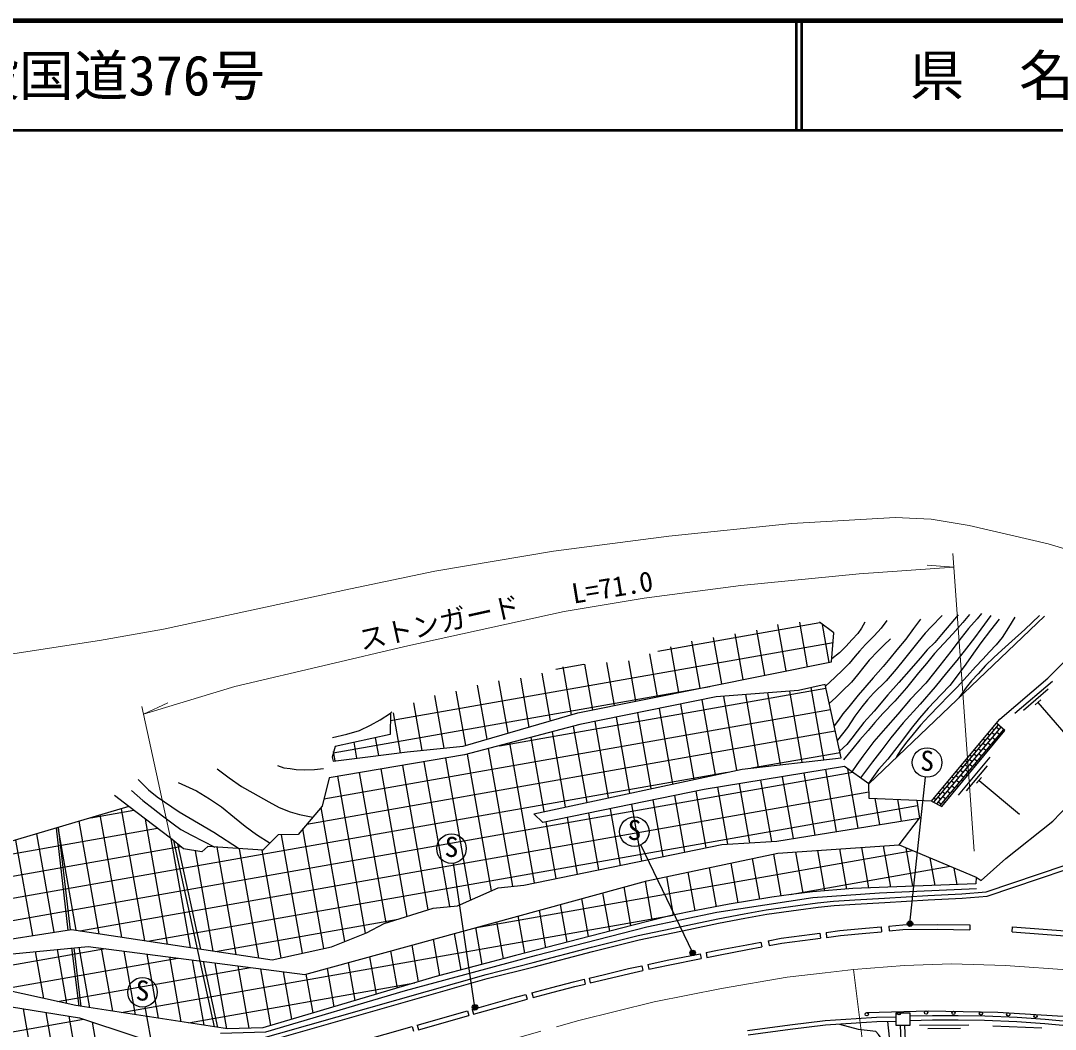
# Model space of a CAD drawing. Units: millimetres at full size, sheet at 1:1000; details may follow other scales. Extents: x 40000 to 680000, y 20000 to 380000.
# Drawn here: x 226896 to 321436, y 287856 to 380000 of the extents above; entities that cross this region are included whole.
import ezdxf
from ezdxf.enums import TextEntityAlignment as Align

# ---------------------------------------------------------------- set-up
doc = ezdxf.new("R2010")
doc.units = ezdxf.units.MM
doc.header["$LTSCALE"] = 1000
doc.linetypes.add('CHAIN', pattern=[18.5, 12, -1.5, 3.5, -1.5])
for name, color, linetype, lineweight in [('M-BGD', 7, 'Continuous', 25), ('M-BGD-EXST', 7, 'Continuous', 25), ('M-BMK', 2, 'CHAIN', 13), ('M-STR-HTXT', 7, 'Continuous', 13), ('M-TTL', 2, 'Continuous', 140), ('M-TTL-LINE', 7, 'Continuous', 50)]:
    doc.layers.add(name, color=color, linetype=linetype, lineweight=lineweight)
doc.layers.add('M-TTL-TXT', color=7, linetype='Continuous')
doc.styles.add('ＭＳ ゴシック', font='')
doc.styles.get('ＭＳ ゴシック').set_extended_font_data('MS Gothic')

msp = doc.modelspace()

# ---------------------------------------------------------------- hatches: boundary and pattern name
at = {"layer": 'M-BGD-EXST'}
for points in [[(308377, 297632, -1), (307938, 297393, -0.41421), (308038, 297732, -0.41421)], [(288523, 294952, -1), (288084, 294713, -0.41421), (288184, 295052, -0.41421)], [(268627, 289988, -1), (268188, 289749, -0.41421), (268288, 290088, -0.41421)]]:
    msp.add_hatch(color=256, dxfattribs=at).paths.add_polyline_path(points)

# ---------------------------------------------------------------- linework, layer by layer
at = {"layer": 'M-BGD'}
for p, q in [((304397, 310283), (320442, 325584)), ((285126, 322410), (299920, 325018)), ((294879, 320194), (294152, 324317)), ((296840, 320590), (296092, 324828)), ((298801, 320985), (298082, 325062)), ((300762, 321380), (300151, 324846)), ((290956, 319404), (290209, 323640)), ((292918, 319799), (292178, 323996)), ((260682, 316069), (301126, 323200)), ((287034, 318613), (286297, 322795)), ((288995, 319009), (288236, 323316)), ((283112, 317823), (282458, 321532)), ((285073, 318218), (284377, 322163)), ((275793, 320764), (278343, 321214)), ((277237, 316588), (276465, 320966)), ((279189, 317032), (278451, 321222)), ((281151, 317427), (280456, 321369)), ((271440, 314914), (270597, 319695)), ((273372, 315472), (272585, 319934)), ((275304, 316030), (274536, 320386)), ((321168, 319634), (317751, 316706)), ((255464, 313118), (289855, 319182)), ((267575, 313798), (266701, 318752)), ((269507, 314356), (268639, 319280)), ((270636, 313762), (300472, 319023)), ((298308, 312263), (297164, 318749)), ((300299, 312491), (299138, 319075)), ((320794, 318918), (318516, 316966)), ((263594, 313339), (262829, 317676)), ((265588, 313547), (264738, 318366)), ((290388, 311112), (289180, 317961)), ((292344, 311532), (291156, 318272)), ((294327, 311807), (293159, 318431)), ((296317, 312035), (295162, 318590)), ((320116, 317942), (319584, 317486)), ((319850, 317714), (323827, 313073)), ((254608, 308905), (300903, 317068)), ((261602, 313119), (260956, 316780)), ((284518, 309849), (283297, 316770)), ((286474, 310270), (285258, 317167)), ((288431, 310691), (287219, 317564)), ((280605, 309007), (279376, 315976)), ((282561, 309428), (281336, 316373)), ((310113, 308700), (316037, 315804)), ((316832, 315141), (316058, 315827)), ((253054, 306600), (301333, 315113)), ((276691, 308165), (275480, 315036)), ((278648, 308586), (277421, 315546)), ((310321, 308593), (316249, 315658)), ((310613, 308443), (316488, 315445)), ((310904, 308292), (316728, 315233)), ((311056, 308214), (316832, 315141)), ((315446, 314701), (315253, 314863)), ((315897, 314740), (315652, 314946)), ((315858, 315191), (315663, 315355)), ((316309, 315231), (316063, 315436)), ((316348, 314780), (316103, 314986)), ((316661, 314935), (316554, 315025)), ((257627, 312626), (257371, 314077)), ((259614, 312874), (259329, 314491)), ((273853, 301224), (271598, 314015)), ((274735, 307744), (273539, 314525)), ((314624, 313721), (314433, 313880)), ((315074, 313760), (314829, 313966)), ((315035, 314211), (314843, 314372)), ((315486, 314250), (315241, 314456)), ((315525, 313799), (315280, 314005)), ((315937, 314290), (315691, 314495)), ((315841, 313952), (315731, 314045)), ((316251, 314444), (316142, 314535)), ((255640, 312376), (255491, 313221)), ((269917, 300511), (267716, 312995)), ((271876, 300921), (269657, 313505)), ((293675, 311732), (301764, 313158)), ((314252, 312779), (314007, 312985)), ((314212, 313230), (314023, 313389)), ((314663, 313270), (314418, 313475)), ((314702, 312819), (314457, 313025)), ((315114, 313309), (314869, 313515)), ((315021, 312969), (314908, 313064)), ((315431, 313461), (315320, 313554)), ((266111, 299061), (263776, 312305)), ((268034, 299672), (265748, 312638)), ((315454, 312708), (312572, 309252)), ((313429, 311799), (313184, 312005)), ((313389, 312250), (313203, 312406)), ((313840, 312289), (313595, 312495)), ((313801, 312740), (313613, 312897)), ((313880, 311838), (313635, 312044)), ((314291, 312329), (314046, 312534)), ((314201, 311986), (314085, 312083)), ((314611, 312478), (314497, 312574)), ((218432, 298465), (291440, 311338)), ((218819, 296502), (302924, 311332)), ((260281, 297573), (257860, 311304)), ((262206, 298172), (259832, 311638)), ((264132, 298772), (261804, 311971)), ((299483, 305599), (298486, 311255)), ((301457, 305919), (300460, 311578)), ((303432, 306240), (302478, 311650)), ((312567, 311269), (312384, 311423)), ((313017, 311309), (312772, 311514)), ((312978, 311759), (312794, 311914)), ((313057, 310858), (312812, 311063)), ((313468, 311348), (313223, 311554)), ((313381, 311003), (313263, 311103)), ((315204, 311939), (313283, 309635)), ((313791, 311495), (313674, 311593)), ((258416, 296636), (255888, 310971)), ((293516, 304886), (292564, 310285)), ((295526, 305005), (294538, 310609)), ((297509, 305279), (296512, 310932)), ((311744, 310289), (311564, 310440)), ((312195, 310328), (311950, 310534)), ((312155, 310779), (311974, 310931)), ((312606, 310818), (312361, 311024)), ((312646, 310368), (312400, 310573)), ((312562, 310020), (312440, 310122)), ((312972, 310512), (312851, 310613)), ((314698, 310864), (314249, 310327)), ((314474, 310595), (318178, 307506)), ((232311, 296850), (304407, 309563)), ((236783, 308213), (235465, 309215)), ((287573, 304038), (286661, 309209)), ((289533, 304439), (288622, 309610)), ((291506, 304767), (290590, 309962)), ((310921, 309308), (310744, 309457)), ((311372, 309348), (311127, 309553)), ((311333, 309798), (311154, 309948)), ((311783, 309838), (311538, 310043)), ((311823, 309387), (311578, 309593)), ((312234, 309877), (311989, 310083)), ((312152, 309529), (312028, 309632)), ((238505, 295911), (308848, 308315)), ((283653, 303234), (282741, 308407)), ((285613, 303636), (284701, 308808)), ((305406, 306560), (304989, 308928)), ((307381, 306880), (307036, 308837)), ((310113, 308700), (308776, 308760)), ((308776, 308760), (309037, 307148)), ((310113, 308700), (311056, 308214)), ((310510, 308818), (310334, 308965)), ((310961, 308857), (310715, 309063)), ((311000, 308406), (310755, 308612)), ((311411, 308897), (311166, 309102)), ((311332, 308546), (311206, 308652)), ((311742, 309037), (311617, 309142)), ((233298, 307179), (237230, 307872)), ((236141, 296270), (234172, 307438)), ((238227, 295953), (236101, 308010)), ((256519, 295873), (254358, 308131)), ((279733, 302430), (278821, 307604)), ((281693, 302832), (280781, 308005)), ((234054, 296586), (232242, 306865)), ((240314, 295637), (238300, 307057)), ((275813, 301626), (274901, 306802)), ((277773, 302028), (276861, 307203)), ((307166, 304704), (309037, 307148)), ((222189, 303189), (239397, 306223)), ((229969, 296722), (228382, 305720)), ((230135, 306240), (231210, 296916)), ((231968, 296902), (230312, 306292)), ((230330, 306298), (231408, 296947)), ((252647, 294801), (250736, 305635)), ((254602, 295230), (252675, 306156)), ((219470, 300679), (241506, 304564)), ((227992, 296412), (226452, 305147)), ((242401, 295321), (240647, 305268)), ((240852, 305100), (244571, 288084)), ((241226, 304794), (243327, 295180)), ((246574, 294688), (244845, 304492)), ((304396, 300769), (303744, 304468)), ((306413, 300848), (305751, 304606)), ((308430, 300927), (307812, 304432)), ((244487, 295005), (242872, 304166)), ((248661, 294372), (246901, 304352)), ((250691, 294372), (248957, 304211)), ((268390, 297119), (308418, 304177)), ((296399, 300053), (295727, 303864)), ((298386, 300305), (297725, 304051)), ((300383, 300498), (299732, 304190)), ((302384, 300666), (301738, 304329)), ((310447, 301006), (310006, 303509)), ((290482, 299058), (289852, 302634)), ((292451, 299410), (291810, 303044)), ((294423, 299742), (293769, 303454)), ((297211, 300170), (311818, 302746)), ((312464, 301085), (312200, 302585)), ((286555, 298293), (285935, 301813)), ((288516, 298692), (287893, 302223)), ((282664, 297326), (282040, 300864)), ((284609, 297817), (283977, 301396)), ((278780, 296319), (278166, 299801)), ((280722, 296822), (280103, 300333)), ((276838, 295815), (276229, 299270)), ((236068, 289389), (286516, 298285)), ((244698, 294973), (261376, 297913)), ((272954, 294808), (272355, 298207)), ((274896, 295312), (274292, 298738)), ((269073, 293783), (268480, 297144)), ((271013, 294298), (270417, 297676)), ((305515, 297219), (305559, 296771)), ((306217, 297287), (306261, 296839)), ((313636, 297395), (313629, 296945)), ((317488, 296767), (317523, 297215)), ((317523, 297215), (322741, 296816)), ((265193, 292753), (264606, 296081)), ((267133, 293268), (266543, 296613)), ((295191, 295945), (295275, 295503)), ((299911, 296626), (299971, 296180)), ((300488, 296704), (300542, 296257)), ((317488, 296767), (322707, 296367)), ((219336, 292532), (234634, 295229)), ((231118, 290205), (230245, 295154)), ((231543, 295284), (232195, 289984)), ((231743, 295303), (232400, 289953)), ((233215, 289827), (232241, 295353)), ((235302, 289507), (234286, 295274)), ((237390, 289186), (236364, 295004)), ((261330, 291626), (260732, 295018)), ((263260, 292196), (262669, 295550)), ((294539, 295821), (294623, 295379)), ((225142, 291524), (241264, 294367)), ((229005, 290671), (228249, 294956)), ((239477, 288866), (238442, 294734)), ((241565, 288545), (240521, 294464)), ((243652, 288225), (242599, 294194)), ((243570, 294067), (244889, 288035)), ((259399, 291057), (258795, 294487)), ((288986, 294760), (289073, 294318)), ((289518, 294864), (289606, 294423)), ((230255, 290395), (247894, 293505)), ((245739, 287904), (244678, 293923)), ((247761, 287955), (246756, 293653)), ((249747, 288208), (248835, 293383)), ((251678, 288778), (250913, 293113)), ((255539, 289917), (254920, 293424)), ((257469, 290487), (256857, 293956)), ((283647, 293666), (283741, 293226)), ((284203, 293785), (284298, 293345)), ((253608, 289348), (252983, 292893)), ((278371, 292421), (278477, 291984)), ((278835, 292533), (278942, 292096)), ((242225, 288444), (262898, 292089)), ((273594, 291188), (273713, 290754)), ((273065, 291043), (273183, 290609)), ((228195, 283745), (227138, 289740)), ((230132, 284277), (229229, 289401)), ((263129, 288246), (267725, 289546)), ((267725, 289546), (267847, 289113)), ((268148, 289666), (268271, 289233)), ((215298, 285727), (232640, 288785)), ((232069, 284809), (231319, 289062)), ((234017, 285278), (233446, 288518)), ((263252, 287813), (267847, 289113)), ((307041, 280223), (306137, 288583)), ((257731, 286720), (262654, 288112)), ((262654, 288112), (262777, 287679)), ((263129, 288246), (263252, 287813)), ((313523, 288223), (309023, 288199)), ((312775, 287919), (309775, 287903)), ((320211, 287965), (315714, 288153))]:
    msp.add_line(p, q, dxfattribs=at)
for points in [[(309121, 325327), (308473, 324483), (307768, 323501), (306969, 322529), (306310, 321743), (305697, 321004), (304806, 319975), (304020, 319073), (303425, 318387), (302571, 317322), (302011, 316669), (301637, 316109), (301229, 315589)], [(311109, 325646), (310092, 324616), (309558, 324043), (308880, 323209), (307654, 321711), (306898, 320746), (305972, 319704), (304838, 318558), (304276, 317969), (303742, 317317), (303128, 316456), (302437, 315425), (301521, 314261)], [(312571, 325731), (311887, 324927), (311048, 323932), (310439, 323195), (309721, 322512), (309091, 321772), (308252, 320832), (307135, 319545), (306132, 318400), (304873, 316917), (303945, 315874), (303322, 315081), (302828, 314452), (302401, 313884), (301733, 313298)], [(313588, 325740), (312985, 325033), (312075, 323992), (311247, 323088), (310408, 322199), (309674, 321289), (308944, 320417), (307831, 319056), (306768, 317835), (305687, 316719), (304930, 315887), (304333, 315164), (303581, 314312), (302929, 313501), (302084, 312488)], [(314687, 325849), (314284, 325347), (313518, 324457), (312837, 323612), (311889, 322379), (310885, 321103), (309608, 319486), (308184, 317972), (307053, 316645), (305912, 315359), (304849, 314139), (304303, 313428), (303836, 312795), (303309, 312044), (302843, 311390)], [(315542, 325650), (314636, 324402), (314046, 323611), (313316, 322670), (312436, 321545), (311503, 320417), (310456, 319132), (309074, 317574), (307543, 315857), (306416, 314475), (305579, 313392), (304743, 312301), (303986, 311323), (303633, 310827)], [(316297, 325327), (315511, 324333), (314639, 323155), (313761, 321928), (313263, 321219), (312477, 320133), (311789, 319278), (310996, 318430), (309804, 317183), (309030, 316279), (308268, 315333), (307396, 314147), (306732, 313337), (306118, 312544), (305276, 311604), (304356, 310312)], [(317729, 325496), (317145, 324549), (316577, 323647), (316038, 322995), (315432, 322344), (314818, 321685), (314157, 320955), (313368, 320105), (312473, 319118), (311707, 318360), (310812, 317434), (309901, 316501), (309127, 315643), (308437, 314816), (307875, 314118), (307390, 313466), (307033, 312958), (306860, 312632)], [(319979, 325667), (318655, 324382), (317461, 323308), (316553, 322504), (315804, 321810), (315063, 321088), (314398, 320340), (313792, 319693), (313282, 319087), (312619, 318124)], [(260690, 316729), (260668, 314774), (255621, 313707), (255354, 312707), (255443, 312352), (258622, 312751), (262224, 313196), (267337, 313729), (277813, 316755), (300991, 321427), (301191, 324071), (299880, 325048)], [(306032, 325211), (305523, 324506), (304887, 323813), (304089, 323003), (303534, 322402), (303140, 321940), (302597, 321281), (302007, 320691), (301278, 319998), (300433, 319201)], [(304020, 325038), (303719, 324506), (303395, 324009), (302874, 323466), (302296, 322842), (301706, 322264), (301013, 321713)], [(314197, 301745), (314665, 301440), (316910, 303474), (321221, 306873), (324701, 310524), (327345, 314567), (328796, 314410), (330397, 310747), (332268, 304754), (335448, 298326), (335954, 306570), (336410, 313051), (335873, 322520), (334775, 324553)], [(316037, 315804), (316375, 316185), (320746, 319931), (325929, 325119)], [(306391, 323535), (305778, 322957), (305246, 322437), (304436, 321593), (303939, 320957), (303372, 320229), (302805, 319570), (301972, 318749), (301370, 318171), (300781, 317622)], [(308776, 308760), (304415, 308954), (304397, 310283), (302183, 311860), (289360, 309761), (274612, 306743), (273794, 307542), (292813, 311633), (301871, 312671), (300398, 319359), (297981, 318814), (290433, 318215), (277991, 315696), (267464, 312928), (255081, 310834), (254442, 308229), (252258, 305666), (250438, 305629), (249031, 304206), (243990, 304551), (243444, 304078), (241788, 304333), (240593, 305313), (236783, 308213), (223295, 304210)], [(255399, 314518), (256711, 314808), (257854, 315166), (258860, 315643), (259746, 316120), (260690, 316729), (260808, 316864)], [(244846, 311653), (245961, 310820), (247077, 310049), (248113, 309458), (249585, 308623), (250516, 308114), (251513, 307715), (252386, 307484), (253602, 307243)], [(250352, 311942), (250936, 311755), (251524, 311673), (252080, 311601), (252859, 311551), (253742, 311583), (254576, 311681)], [(237645, 310669), (238571, 309744), (239365, 309107), (241385, 307725), (243153, 306679), (244551, 305870), (246901, 304352)], [(241284, 310406), (242960, 309627), (244157, 308918), (245249, 308181), (246419, 307219), (247400, 306406), (248451, 305648), (249690, 304872)], [(237027, 309657), (238072, 308772), (238990, 308015), (239854, 307365), (240825, 306640), (241540, 306118), (242500, 305595), (244635, 304507)], [(222962, 295624), (231537, 296968), (249861, 294190), (255303, 295384), (258508, 296674), (260108, 297518), (264598, 298917), (266812, 299128), (270527, 300783), (272868, 301022), (290978, 304736), (295985, 305032), (309037, 307148)], [(226548, 281637), (229649, 282260), (233772, 283112), (237146, 283933), (240951, 284937), (242333, 285284), (245105, 285943), (269424, 292876), (273713, 293956), (279055, 295349), (283330, 296411), (287856, 297373), (290594, 297937), (292990, 298416), (295027, 298758), (297914, 299163), (299716, 299419), (301182, 299567), (303119, 299688), (305823, 299849), (309790, 300078), (312897, 300244), (315129, 300410), (327115, 304457)], [(226624, 281245), (229729, 281868), (233860, 282722), (237245, 283545), (241051, 284550), (242428, 284896), (245206, 285556), (269528, 292489), (273812, 293569), (279153, 294962), (283420, 296021), (287938, 296981), (290674, 297545), (293063, 298023), (295088, 298363), (297970, 298767), (299764, 299022), (301215, 299168), (303144, 299289), (305847, 299450), (309812, 299679), (312922, 299845), (315209, 300015), (327115, 304035)], [(245150, 287489), (249293, 287620), (262059, 291389), (274024, 294619), (284118, 297212), (290519, 298562), (299287, 299911), (305360, 300322), (314242, 300733)], [(300488, 296704), (301758, 296876), (304094, 297080), (305515, 297219)], [(306217, 297287), (307490, 297411), (310641, 297442), (313636, 297395)], [(306261, 296839), (307514, 296961), (310640, 296992), (313629, 296945)], [(295191, 295945), (296380, 296171), (299218, 296532), (299911, 296626)], [(295275, 295503), (296450, 295727), (299276, 296085), (299971, 296180)], [(300542, 296257), (301807, 296429), (304135, 296632), (305559, 296771)], [(289518, 294864), (290573, 295072), (293238, 295574), (294539, 295821)], [(289606, 294423), (290658, 294631), (293322, 295132), (294623, 295379)], [(284203, 293785), (285963, 294163), (288986, 294760)], [(284298, 293345), (286054, 293723), (289073, 294318)], [(278835, 292533), (280247, 292876), (282443, 293407), (283647, 293666)], [(278942, 292096), (280353, 292439), (282543, 292968), (283741, 293226)], [(273594, 291188), (275422, 291688), (277422, 292191), (278371, 292421)], [(273713, 290754), (275537, 291253), (277530, 291754), (278477, 291984)], [(268148, 289666), (271766, 290689), (273065, 291043)], [(268271, 289233), (271886, 290255), (273183, 290609)], [(304207, 289376), (309857, 289544), (316169, 289418), (322642, 289027), (330430, 287802), (337364, 286203), (344123, 284309)], [(293310, 287733), (297169, 288279), (300412, 288671), (303228, 288842), (305105, 288961), (306906, 288999)], [(293369, 287338), (297221, 287882), (300448, 288273), (303253, 288443), (305122, 288562), (306906, 288599)], [(308153, 289075), (310203, 289111), (312547, 289111), (314985, 289084), (317943, 288963), (320516, 288774), (322792, 288559), (324948, 288276), (327107, 288006), (329101, 287669), (331432, 287211), (333846, 286685), (336312, 286106), (338400, 285554), (340896, 284919), (342943, 284206), (346864, 282865), (348879, 282039), (351567, 280891), (353380, 279986), (355479, 278959), (356838, 278280), (357937, 277700)], [(308153, 288675), (310206, 288711), (312545, 288711), (314975, 288684), (317920, 288563), (320482, 288376), (322748, 288161), (324897, 287879), (327049, 287610), (329029, 287276), (331350, 286820), (333758, 286295), (336215, 285718), (338299, 285167), (340780, 284536), (342012, 284107)], [(302281, 277606), (303976, 283068), (304948, 285272), (305885, 286555), (305287, 287375), (305035, 287647), (303447, 287836), (301755, 288290)], [(307265, 288194), (307614, 280053), (309020, 275426), (311349, 263422)], [(307665, 288194), (308011, 280120), (309408, 275522), (311742, 263498)]]:
    msp.add_lwpolyline(points, dxfattribs=at)
for points in [[(217966, 291861), (223277, 294462), (233056, 295434), (252863, 292860), (284099, 301429), (296075, 303937), (307166, 304704), (314197, 301745), (314168, 301151), (302934, 300712), (299256, 300403), (297309, 300185), (295543, 299930), (291649, 299276), (287965, 298590), (286226, 298224), (282863, 297377), (272099, 294587), (264745, 292634), (249026, 287995), (245808, 287894), (231937, 290024), (224016, 291773), (218035, 290811)], [(215212, 288050), (223782, 290284), (232268, 288908), (242396, 285547), (242333, 285284), (235315, 285442), (233567, 285221), (215499, 280256)], [(306906, 289374), (308153, 289374), (308153, 288194), (306906, 288194)]]:
    msp.add_lwpolyline(points, close=True, dxfattribs=at)
for centre in [(304211, 289226), (307134, 289313), (309633, 289388), (312133, 289349), (314632, 289299), (317130, 289210), (319626, 289059)]:
    msp.add_circle(centre, 150, dxfattribs=at)
at = {"layer": 'M-BGD-EXST'}
for p, q in [((308158, 297512), (309578, 310888)), ((288304, 294833), (283559, 304694)), ((268407, 289869), (266459, 303028)), ((239756, 281892), (238271, 289912))]:
    msp.add_line(p, q, dxfattribs=at)
for centre, radius in [((309720, 312231), 1350), ((282973, 305911), 1350), ((266261, 304364), 1350), ((308158, 297512), 250), ((288304, 294833), 250), ((238026, 291240), 1350), ((268407, 289869), 250)]:
    msp.add_circle(centre, radius, dxfattribs=at)
at = {"layer": 'M-BMK'}
msp.add_lwpolyline([(225743, 274935), (238273, 277522), (253715, 281688), (262864, 284406), (277905, 288665), (284795, 290353), (290927, 291577), (296929, 292612), (300397, 293023), (303009, 293305), (307654, 293672), (311963, 293831), (316889, 293697), (322940, 293247), (327956, 292623), (333912, 291535), (341608, 289625), (348588, 287184), (353922, 284924), (360154, 281866)], dxfattribs=at)
at = {"layer": 'M-STR-HTXT'}
for p, q in [((314014, 304139), (312080, 331319)), ((312168, 330081), (309719, 330249)), ((238127, 316636), (240352, 317673)), ((240593, 305313), (237974, 317339)), ((303009, 293305), (306091, 268115))]:
    msp.add_line(p, q, dxfattribs=at)
for points in [[(376415, 312330), (345500, 323718), (327620, 330153), (320782, 332214), (313553, 333881), (310088, 334469), (306793, 334598), (297366, 334060), (286132, 332910), (275587, 331546), (264744, 329696), (257021, 328088), (239936, 324408), (234106, 323368), (226360, 322181), (218107, 321181), (207659, 320204), (200610, 319813), (189684, 319496), (178695, 319559), (169643, 319871), (160951, 320494), (135868, 323224)], [(238127, 316636), (246465, 319181), (255019, 321182), (262012, 322822), (276544, 326034), (283866, 327235), (292706, 328395), (303526, 329466), (312168, 330081)]]:
    msp.add_lwpolyline(points, dxfattribs=at)
at = {"layer": 'M-TTL'}
msp.add_line((680000, 380000), (40000, 380000), dxfattribs=at)
at = {"layer": 'M-TTL-LINE'}
for p, q in [((297750, 380000), (297750, 370000)), ((298250, 380000), (298250, 370000)), ((40000, 370000), (680000, 370000))]:
    msp.add_line(p, q, dxfattribs=at)

# ---------------------------------------------------------------- texts
at = {"layer": 'M-BGD-EXST', "style": 'ＭＳ ゴシック'}
for p in [(309065, 310938), (282318, 304618), (265606, 303071), (237370, 289947)]:
    msp.add_text('S', height=1833, rotation=358.508, dxfattribs=at).set_placement(p, align=Align.BOTTOM_LEFT)
at = {"layer": 'M-STR-HTXT', "style": 'ＭＳ ゴシック'}
for s, rotation, p in [('L=71.0', 9.313, (277502, 326191)), ('ストンガード', 12.465, (258148, 321968))]:
    msp.add_text(s, height=1833, rotation=rotation, dxfattribs=at).set_placement(p, align=Align.BOTTOM_LEFT)
at = {"layer": 'M-TTL-TXT', "style": 'ＭＳ ゴシック'}
msp.add_text('一般国道376号', height=3666, dxfattribs=at).set_placement((216734, 375000), align=Align.MIDDLE_LEFT)
msp.add_text('県\u3000名', height=3666, dxfattribs=at).set_placement((315625, 375000), align=Align.MIDDLE_CENTER)

doc.saveas('drawing.dxf')
